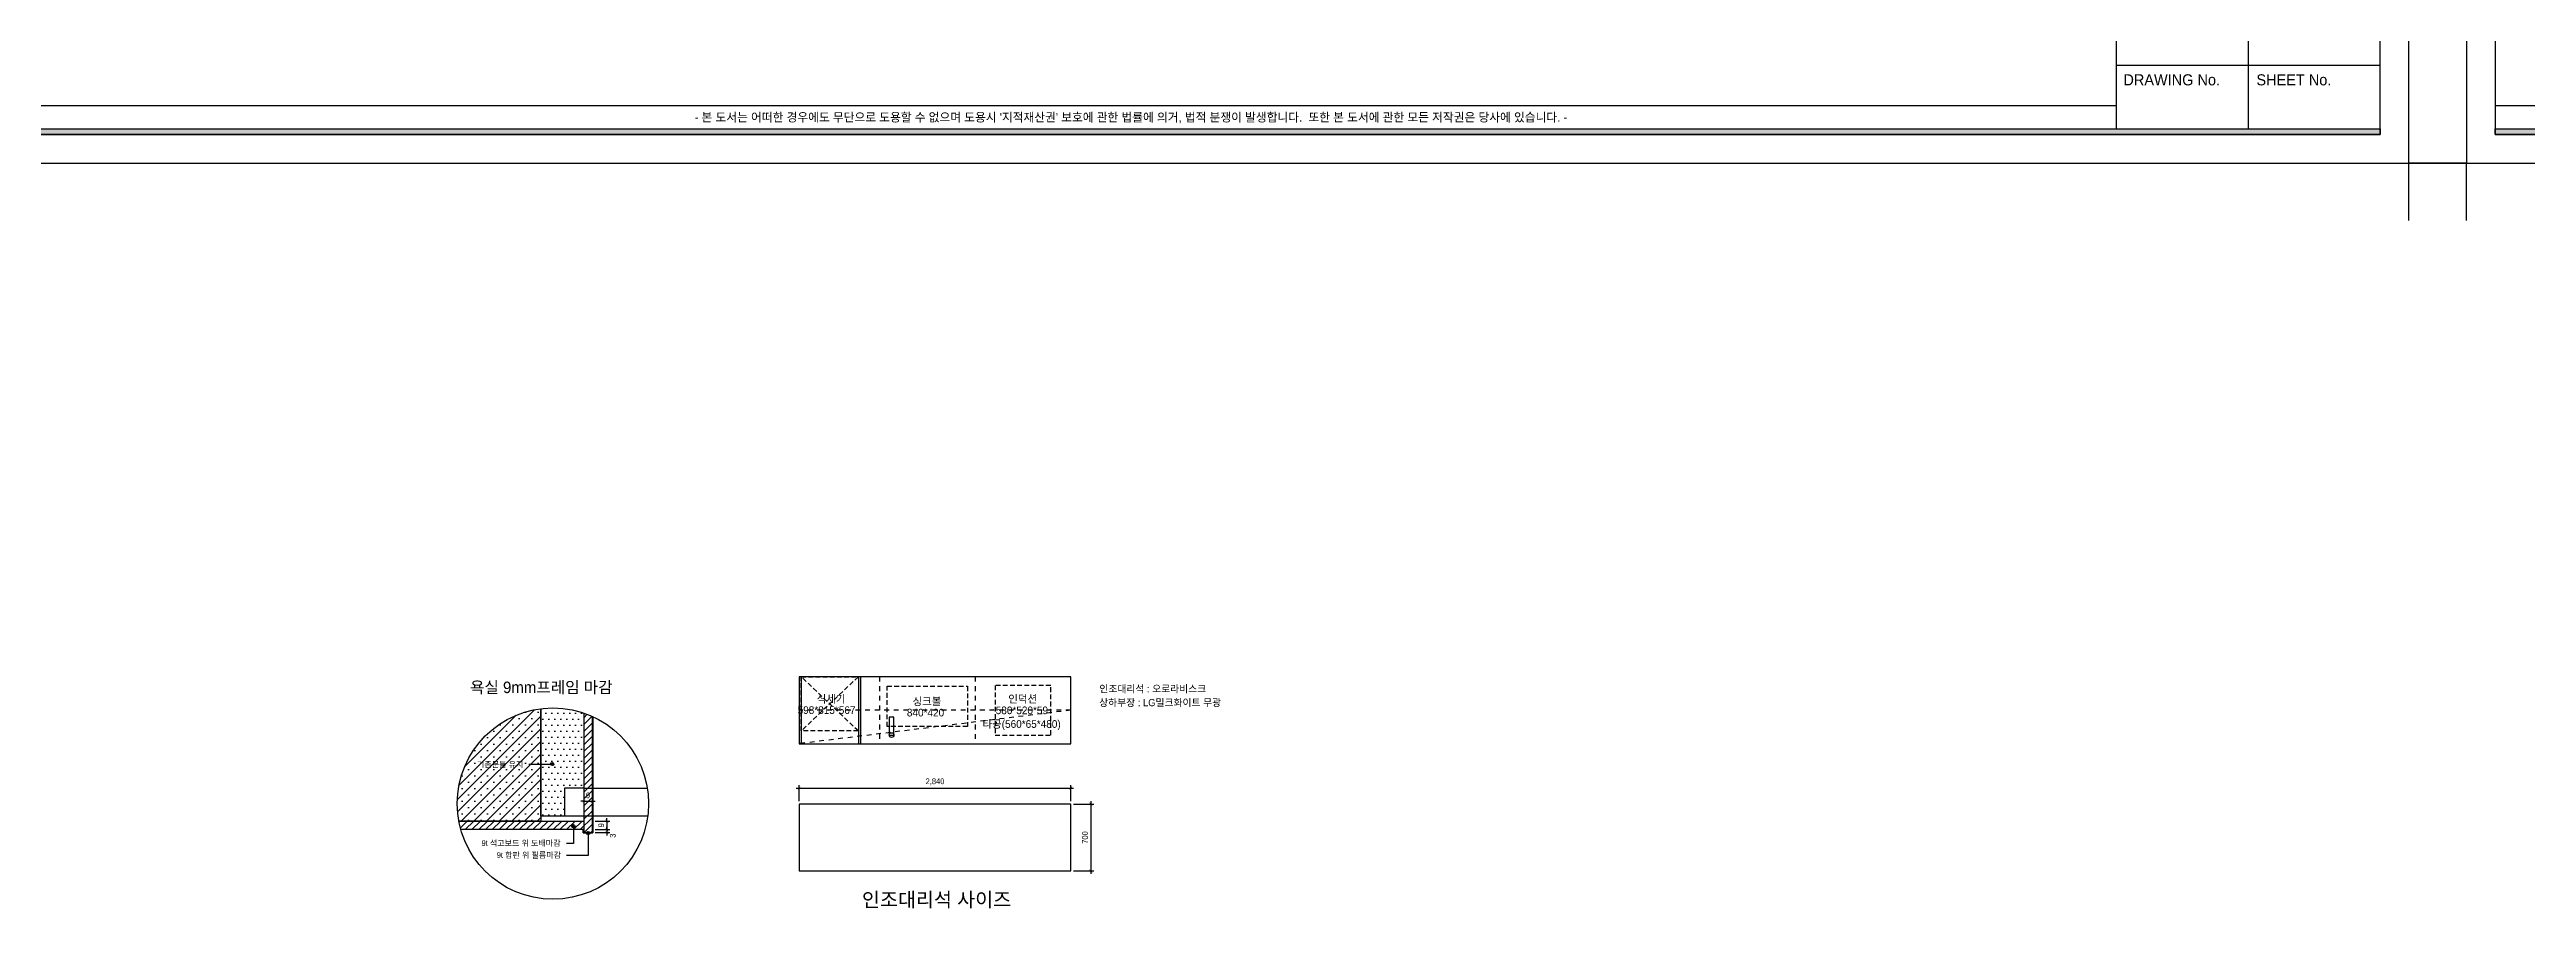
# Model space of a CAD drawing. Header units: inches. Extents: x -192760 to -100777, y -168280 to -114728.
# Drawn here: x -165832 to -139932, y -162072 to -153095 of the extents above; entities that cross this region are included whole.
import ezdxf
from ezdxf.enums import TextEntityAlignment as Align

# ---------------------------------------------------------------- set-up
doc = ezdxf.new("R2010")
doc.units = ezdxf.units.IN
doc.header["$LTSCALE"] = 50
doc.header["$MEASUREMENT"] = 0
doc.linetypes.add('DASHEDX2', pattern=[1.5, 1, -0.5])
doc.linetypes.add('HID2', pattern=[1, 0.5, -0.5])
for name, color, linetype in [('0-ELC TEXT', 7, 'Continuous'), ('06-FUR', 6, 'Continuous'), ('3.기호.계단선', 30, 'Continuous'), ('_LIBR', 4, 'Continuous'), ('F-SYM', 7, 'Continuous'), ('FORM(YOURNAME)-11', 1, 'Continuous'), ('RC-LIGHT', 7, 'Continuous'), ('도면층2', 2, 'Continuous')]:
    doc.layers.add(name, color=color, linetype=linetype)
doc.styles.add('HY 울릉도 L', font='')
doc.styles.add('YOURNAME', font='HY울릉도M.TTF')
doc.styles.add('코레일둥고', font='Korail_Round_Gothic_Medium.ttf')
doc.styles.get('HY 울릉도 L').set_extended_font_data('HY울릉도L')
doc.dimstyles.new('30', dxfattribs={"dimscale": 30, "dimtxt": 2, "dimasz": 1, "dimexe": 1, "dimexo": 1, "dimgap": 1, "dimtad": 1, "dimdec": 0, "dimrnd": 0.05, "dimdsep": 46, "dimlunit": 6, "dimtxsty": 'HY 울릉도 L', "dimblk": 'ARCHTICK', "dimcen": 2.5, "dimdle": 1, "dimclrd": 133, "dimclre": 133, "dimclrt": 30, "dimadec": 0, "dimazin": 0, "dimtfac": 1, "dimtdec": 0, "dimtix": 1, "dimtmove": 2, "dimatfit": 3, "dimldrblk": 'ARCHTICK', "dimfxl": 0, "dimlwd": -1, "dimlwe": -1, "dimarcsym": 0})

# ---------------------------------------------------------------- blocks, each defined once
blk = doc.blocks.new('FORM-PLAN')
at = {"layer": 'FORM(YOURNAME)-11'}
h = blk.add_hatch(color=256, dxfattribs=at)
h.dxf.hatch_style = 1
h.paths.add_polyline_path([(-71444, 55115), (10556, 55115), (10556, 54915), (-71444, 54915)])
h.paths.add_polyline_path([(-71444, -2085), (10556, -2085), (10556, -2285), (-71444, -2285)])
at = {"layer": 'Defpoints', "color": 158}
for p, q in [((1346, 54915), (1346, -2085)), ((1346, -1285), (-71444, -1285))]:
    blk.add_line(p, q, dxfattribs=at)
blk.add_lwpolyline([(-71444, -2285), (10556, -2285), (10556, 55115), (-71444, 55115)], close=True, dxfattribs=at)
at = {"layer": 'Defpoints', "color": 1}
for points in [[(-72444, -5285), (-72444, -3285), (-74444, -3285)], [(11556, -5285), (11556, -3285), (13556, -3285)]]:
    blk.add_lwpolyline(points, dxfattribs=at)
at = {"layer": 'FORM(YOURNAME)-11', "color": 14}
for p, q in [((5951, 2388), (5951, -2085)), ((1346, 136), (10556, 136))]:
    blk.add_line(p, q, dxfattribs=at)
at = {"layer": 'FORM(YOURNAME)-11', "color": 250}
blk.add_lwpolyline([(-72444, -3285), (11556, -3285), (11556, 56115), (-72444, 56115)], close=True, dxfattribs=at)
at = {"layer": 'FORM(YOURNAME)-11'}
blk.add_lwpolyline([(-71444, -2085), (10556, -2085), (10556, -2285), (-71444, -2285)], close=True, dxfattribs=at)
at = {"layer": 'FORM(YOURNAME)-11', "color": 14, "style": 'YOURNAME'}
for s, height, p in [('DRAWING No.', 386.14, (1603, -379)), ('SHEET No.', 386.1, (6240, -379))]:
    blk.add_text(s, height=height, dxfattribs=at).set_placement(p, align=Align.MIDDLE_LEFT)
at = {"layer": 'FORM(YOURNAME)-11', "color": 1, "style": 'YOURNAME'}
blk.add_text("- 본 도서는 어떠한 경우에도 무단으로 도용할 수 없으며 도용시 '지적재산권' 보호에 관한 법률에 의거, 법적 분쟁이 발생합니다.  또한 본 도서에 관한 모든 저작권은 당사에 있습니다. -", height=300, dxfattribs=at).set_placement((-32990, -1685), align=Align.MIDDLE_CENTER)
at = {"layer": 'FORM(YOURNAME)-11', "color": 3, "style": 'YOURNAME'}
for tag, height, p in [('1', 450, (9905, 18188)), ('2', 450, (9905, 17544)), ('3', 450, (9905, 16257)), ('4', 450, (9905, 14326)), ('5', 515, (9905, 12009)), ('6', 515, (9905, 9757)), ('7', 515, (9905, 7504)), ('8', 515, (9905, 5252)), ('9', 515, (9905, 2999)), ('10', 515, (5655, 811)), ('11', 515, (9905, 747)), ('12', 515, (5655, -1441)), ('13', 515, (9905, -1441))]:
    blk.add_attdef(tag, text='', height=height, dxfattribs=at).set_placement(p, align=Align.MIDDLE_RIGHT)
blk = doc.blocks.new('*U428')
at = {"layer": 'F-SYM', "xscale": 0.3, "yscale": 0.3, "zscale": 0.3}
blk.add_blockref('FORM-PLAN', (-144627, -153298), dxfattribs=at)
blk = doc.blocks.new('_ArchTick')
at = {"color": 0, "linetype": 'ByBlock', "const_width": 0.15}
blk.add_lwpolyline([(-0.5, -0.5), (0.5, 0.5)], dxfattribs=at)
blk = doc.blocks.new('*D246')
at = {"layer": 'Defpoints', "color": 0}
for p in [(-160246, -160952), (-160156, -160952), (-160156, -160952)]:
    blk.add_point(p, dxfattribs=at)
at = {"layer": 'RC-LIGHT', "color": 133}
for p, q in [((-160246, -160952), (-160276, -160952)), ((-160246, -160952), (-160156, -160952)), ((-160156, -160952), (-160126, -160952))]:
    blk.add_line(p, q, dxfattribs=at)
at = {"layer": 'RC-LIGHT', "color": 133, "xscale": 30, "yscale": 30, "zscale": 30}
blk.add_blockref('_ArchTick', (-160246, -160952), dxfattribs=at)
at = {"layer": 'RC-LIGHT', "color": 133, "xscale": 30, "yscale": 30, "zscale": 30, "rotation": 180}
blk.add_blockref('_ArchTick', (-160156, -160952), dxfattribs=at)
at = {"layer": 'RC-LIGHT', "color": 30, "insert": (-160201, -160891), "char_height": 60, "attachment_point": 5, "style": 'HY 울릉도 L'}
blk.add_mtext('9', dxfattribs=at)
blk = doc.blocks.new('*D247')
at = {"layer": 'Defpoints', "color": 0}
for p in [(-160156, -161249), (-160156, -161279), (-160004, -161279)]:
    blk.add_point(p, dxfattribs=at)
at = {"layer": 'RC-LIGHT', "color": 133}
for p, q in [((-160126, -161249), (-159974, -161249)), ((-160126, -161279), (-159974, -161279)), ((-160004, -161249), (-160004, -161219)), ((-160004, -161249), (-160004, -161279)), ((-160004, -161279), (-160004, -161309))]:
    blk.add_line(p, q, dxfattribs=at)
at = {"layer": 'RC-LIGHT', "color": 133, "xscale": 30, "yscale": 30, "zscale": 30}
for p, rotation in [((-160004, -161249), 270), ((-160004, -161279), 90)]:
    blk.add_blockref('_ArchTick', p, dxfattribs=dict(at, rotation=rotation))
at = {"layer": 'RC-LIGHT', "color": 30, "insert": (-159942, -161312), "char_height": 60, "attachment_point": 5, "rotation": 90, "style": 'HY 울릉도 L'}
blk.add_mtext('3', dxfattribs=at)
blk = doc.blocks.new('*D248')
at = {"layer": 'Defpoints', "color": 0}
for p in [(-160156, -161159), (-160156, -161249), (-160004, -161249)]:
    blk.add_point(p, dxfattribs=at)
at = {"layer": 'RC-LIGHT', "color": 133}
for p, q in [((-160126, -161159), (-159974, -161159)), ((-160126, -161249), (-159974, -161249)), ((-160004, -161159), (-160004, -161129)), ((-160004, -161159), (-160004, -161249)), ((-160004, -161249), (-160004, -161279))]:
    blk.add_line(p, q, dxfattribs=at)
at = {"layer": 'RC-LIGHT', "color": 133, "xscale": 30, "yscale": 30, "zscale": 30}
for p, rotation in [((-160004, -161159), 270), ((-160004, -161249), 90)]:
    blk.add_blockref('_ArchTick', p, dxfattribs=dict(at, rotation=rotation))
at = {"layer": 'RC-LIGHT', "color": 30, "insert": (-160064, -161204), "char_height": 60, "attachment_point": 5, "rotation": 90, "style": 'HY 울릉도 L'}
blk.add_mtext('9', dxfattribs=at)
blk = doc.blocks.new('*D257')
at = {"layer": 'Defpoints', "color": 0}
for p in [(-155153, -160815), (-157993, -160981), (-155153, -160981)]:
    blk.add_point(p, dxfattribs=at)
at = {"layer": 'RC-LIGHT', "color": 133}
for p, q in [((-158023, -160815), (-155123, -160815)), ((-157993, -160951), (-157993, -160785)), ((-155153, -160951), (-155153, -160785))]:
    blk.add_line(p, q, dxfattribs=at)
at = {"layer": 'RC-LIGHT', "color": 133, "xscale": 30, "yscale": 30, "zscale": 30, "rotation": 180}
blk.add_blockref('_ArchTick', (-157993, -160815), dxfattribs=at)
at = {"layer": 'RC-LIGHT', "color": 133, "xscale": 30, "yscale": 30, "zscale": 30}
blk.add_blockref('_ArchTick', (-155153, -160815), dxfattribs=at)
at = {"layer": 'RC-LIGHT', "color": 30, "insert": (-156573, -160749), "char_height": 60, "attachment_point": 5, "style": 'HY 울릉도 L'}
blk.add_mtext('2,840', dxfattribs=at)
blk = doc.blocks.new('*D258')
at = {"layer": 'Defpoints', "color": 0}
for p in [(-155153, -160981), (-155153, -161681), (-154943, -161681)]:
    blk.add_point(p, dxfattribs=at)
at = {"layer": 'RC-LIGHT', "color": 133}
for p, q in [((-155123, -160981), (-154913, -160981)), ((-154943, -160951), (-154943, -161711)), ((-155123, -161681), (-154913, -161681))]:
    blk.add_line(p, q, dxfattribs=at)
at = {"layer": 'RC-LIGHT', "color": 133, "xscale": 30, "yscale": 30, "zscale": 30}
for p, rotation in [((-154943, -160981), 90), ((-154943, -161681), 270)]:
    blk.add_blockref('_ArchTick', p, dxfattribs=dict(at, rotation=rotation))
at = {"layer": 'RC-LIGHT', "color": 30, "insert": (-155004, -161331), "char_height": 60, "attachment_point": 5, "rotation": 90, "style": 'HY 울릉도 L'}
blk.add_mtext('700', dxfattribs=at)
blk = doc.blocks.new('*U430')
at = {"layer": 'F-SYM', "xscale": 0.3, "yscale": 0.3, "zscale": 0.3}
blk.add_blockref('FORM-PLAN', (-118827, -153298), dxfattribs=at)

msp = doc.modelspace()

# ---------------------------------------------------------------- hatches: boundary and pattern name
at = {"layer": '0-ELC TEXT'}
h = msp.add_hatch(color=256, dxfattribs=at)
h.dxf.hatch_style = 1
edge = h.paths.add_edge_path()
edge.add_arc((-160576.9, -160563), 16.8, 0, 360, ccw=False)
h = msp.add_hatch(color=256, dxfattribs=at)
h.dxf.hatch_style = 1
edge = h.paths.add_edge_path()
edge.add_arc((-160354.2, -161212.8), 16.8, 0, 360, ccw=False)
h = msp.add_hatch(color=256, dxfattribs=at)
h.dxf.hatch_style = 1
edge = h.paths.add_edge_path()
edge.add_arc((-160199.4, -161284.5), 16.8, 0, 360, ccw=False)
at = {"layer": '3.기호.계단선'}
h = msp.add_hatch(dxfattribs=at)
h.set_pattern_fill('SACNCR', color=8, scale=1000)
h.set_pattern_definition([(45, (34107.05, -658.05), (-66.29126, 66.29126), []), (45, (34173.345, -658.05), (-66.29126, 66.29126), [0, -93.75])])
h.paths.add_polyline_path([(-160695.8, -159984.5, 0.3772993), (-161568.5, -160976.3, 0.0458708), (-161551.7, -161158.7), (-160695.8, -161158.7)])
h = msp.add_hatch(dxfattribs=at)
h.set_pattern_fill('_USER', color=256, scale=50, angle=45, pattern_type=0)
h.set_pattern_definition([(45, (34107.054, -658.05), (-35.355339, 35.355339), [])])
h.paths.add_polyline_path([(-160155.8, -161108.6), (-160245.8, -161108.6), (-160245.8, -161248.7), (-160245.8, -161278.7), (-160155.8, -161278.7)])
h.paths.add_polyline_path([(-160155.8, -160814.1), (-160245.8, -160814.1), (-160245.8, -161108.6), (-160155.8, -161108.6)])
h.paths.add_polyline_path([(-160155.8, -160065.5, 0.0242135), (-160245.8, -160029.8), (-160245.8, -160814.1), (-160155.8, -160814.1)])
h.paths.add_polyline_path([(-160245.8, -161158.7), (-161551.7, -161158.7, 0.0231186), (-161530.7, -161248.7), (-160245.8, -161248.7)])
h = msp.add_hatch(dxfattribs=at)
h.set_pattern_fill('ANSI31', color=256)
h.set_pattern_definition([(45, (34107.0538, -658.05048), (-0.08838834765, 0.08838834765), [])])
h.paths.add_polyline_path([(-160245.8, -161248.7), (-160245.8, -161278.7), (-160155.8, -161278.7), (-160155.8, -160065.5), (-160150.8, -160067.7), (-160150.8, -161278.7), (-160150.8, -161283.7), (-160250.8, -161283.7), (-160250.8, -161248.7)])
at = {"layer": '_LIBR', "linetype": 'Continuous'}
h = msp.add_hatch(dxfattribs=at)
h.set_pattern_fill('DOTS', color=256, scale=1000)
h.set_pattern_definition([(0, (34107.054, -658.05), (31.25, 62.5), [0, -62.5])])
h.paths.add_polyline_path([(-160245.8, -160029.8, 0.1145538), (-160695.8, -159984.5), (-160695.8, -161108.6), (-160445.8, -161108.6), (-160445.8, -160814.1), (-160245.8, -160814.1)])

# ---------------------------------------------------------------- linework, layer by layer
at = {"layer": '0-ELC TEXT'}
for centre in [(-160576.9, -160563), (-160354.2, -161212.8), (-160199.4, -161284.5)]:
    msp.add_circle(centre, 16.8, dxfattribs=at)
at = {"layer": '06-FUR'}
for p, q in [((-157973.4, -159650.5), (-157973.4, -160350.5)), ((-157373.4, -159650.5), (-157373.4, -160350.5)), ((-157353.4, -159650.5), (-157353.4, -160350.5))]:
    msp.add_line(p, q, dxfattribs=at)
at = {"layer": '06-FUR', "color": 7, "linetype": 'DASHEDX2'}
for p, q in [((-157374.4, -160217.5), (-157972.4, -159650.5)), ((-157374.4, -159650.5), (-157972.4, -160217.5))]:
    msp.add_line(p, q, dxfattribs=at)
at = {"layer": '06-FUR', "linetype": 'HID2', "ltscale": 2}
for p, q in [((-157153.4, -159650.5), (-157153.4, -160350.5)), ((-156153.4, -159650.5), (-156153.4, -160350.5)), ((-155153.4, -160000.5), (-157993.4, -160350.5))]:
    msp.add_line(p, q, dxfattribs=at)
at = {"layer": '06-FUR'}
for points in [[(-155153.4, -159650.5), (-157993.4, -159650.5), (-157993.4, -160350.5), (-155153.4, -160350.5)], [(-155153.4, -160980.9), (-157993.4, -160980.9), (-157993.4, -161680.9), (-155153.4, -161680.9)]]:
    msp.add_lwpolyline(points, close=True, dxfattribs=at)
at = {"layer": '06-FUR', "color": 7, "linetype": 'DASHEDX2'}
for points in [[(-157374.4, -160217.5), (-157972.4, -160217.5), (-157972.4, -159650.5), (-157374.4, -159650.5)], [(-156233.4, -160170.5), (-157073.4, -160170.5), (-157073.4, -159750.5), (-156233.4, -159750.5)], [(-155943.4, -160260.5), (-155363.4, -160260.5), (-155363.4, -159740.5), (-155943.4, -159740.5)]]:
    msp.add_lwpolyline(points, close=True, dxfattribs=at)
at = {"layer": '06-FUR', "linetype": 'HID2', "ltscale": 2}
msp.add_lwpolyline([(-157993.4, -160350.5), (-155153.4, -160350.5), (-155153.4, -160000.5), (-157993.4, -160000.5)], close=True, dxfattribs=at)
at = {"layer": '3.기호.계단선'}
for points in [[(-160245.8, -160029.8), (-160245.8, -161248.7), (-160245.8, -161278.7), (-160155.8, -161278.7), (-160155.8, -160065.5)], [(-161551.7, -161158.7), (-160245.8, -161158.7), (-160245.8, -161248.7), (-161530.7, -161248.7)]]:
    msp.add_lwpolyline(points, dxfattribs=at)
at = {"layer": '_LIBR', "linetype": 'Continuous'}
for p, q in [((-160245.8, -160814.1), (-159581.7, -160814.1)), ((-159577.2, -161108.6), (-160445.8, -161108.6))]:
    msp.add_line(p, q, dxfattribs=at)
msp.add_lwpolyline([(-160245.8, -160029.8), (-160245.8, -160814.1), (-160445.8, -160814.1), (-160445.8, -161108.6), (-160695.8, -161108.6), (-160695.8, -159984.5)], dxfattribs=at)
at = {"layer": 'RC-LIGHT'}
for points in [[(-160245.8, -161248.7), (-160245.8, -161278.7), (-160155.8, -161278.7), (-160155.8, -160065.5), (-160150.8, -160067.7), (-160150.8, -161278.7), (-160150.8, -161283.7), (-160250.8, -161283.7), (-160250.8, -161248.7), (-160245.8, -161248.7)], [(-160819, -160563), (-160576.9, -160563)], [(-160354.2, -161212.8), (-160354.2, -161394.7), (-160425.6, -161394.7)], [(-160199.4, -161284.5), (-160199.4, -161520.3), (-160425.6, -161520.3)]]:
    msp.add_lwpolyline(points, dxfattribs=at)
msp.add_lwpolyline([(-157051.2, -160260.5), (-157003.2, -160260.5), (-157003.2, -160072.5), (-157051.2, -160072.5)], close=True, dxfattribs=at)
for centre, radius in [((-160568.5, -160976.3), 1000), ((-157027.2, -160260.5), 24)]:
    msp.add_circle(centre, radius, dxfattribs=at)
at = {"layer": '도면층2'}
for p, q in [((-160695.8, -159984.5), (-160695.8, -161158.7)), ((-160695.8, -161158.7), (-161551.7, -161158.7))]:
    msp.add_line(p, q, dxfattribs=at)

# ---------------------------------------------------------------- block references
at = {"layer": '3.기호.계단선'}
for name in ['*U428', '*U430']:
    msp.add_blockref(name, (0, 0), dxfattribs=at)

# ---------------------------------------------------------------- texts
at = {"layer": '0-ELC TEXT', "style": '코레일둥고'}
for s, height, p in [('욕실 9mm프레임 마감', 120, (-161435, -159821.4)), ('기존문틀 유지', 60, (-161362.3, -160597.9)), ('9t 석고보드 위 도배마감', 60, (-161314.7, -161419.1)), ('9t 합판 위 필름마감', 60, (-161155.7, -161544.7))]:
    msp.add_text(s, height=height, dxfattribs=at).set_placement(p)
at = {"layer": '06-FUR', "color": 7, "linetype": 'DASHEDX2', "style": '코레일둥고'}
for s, p in [('598*815*567', (-158009.8, -160039.3)), ('식세기', (-157810.6, -159922.8)), ('840*420', (-156867, -160065.5)), ('싱크볼', (-156807.9, -159949.1)), ('580*520*59', (-155938.1, -160041.9)), ('인덕션', (-155807, -159922.8)), ('타공(560*65*480)', (-156076, -160184.6))]:
    msp.add_text(s, height=80, dxfattribs=at).set_placement(p)
at = {"layer": '3.기호.계단선', "style": '코레일둥고'}
for s, height, p in [('인조대리석 : 오로라비스크', 75, (-154295.7, -159814.3)), ('상하부장 : LG밀크화이트 무광', 75, (-154218.7, -159958.3)), ('인조대리석 사이즈', 150, (-156556.7, -162056.2))]:
    msp.add_text(s, height=height, dxfattribs=at).set_placement(p, align=Align.CENTER)

# ---------------------------------------------------------------- dimensions: what is measured, and where the dimension line sits
at = {"layer": 'RC-LIGHT'}
dim = msp.add_linear_dim(base=(-155153.4, -160815), p1=(-157993.4, -160980.9), p2=(-155153.4, -160980.9), dimstyle='30', override={"dimfxl": 1.25, "dimarcsym": 2}, dxfattribs=at)
dim.commit()
dim.dimension.update_dxf_attribs({"geometry": '*D257', "text_midpoint": (-156573.4, -160749)})
dim = msp.add_linear_dim(base=(-160155.8, -160952.2), p1=(-160245.8, -160952.2), p2=(-160155.8, -160952.2), text='9', dimstyle='30', override={"dimfxl": 1.25, "dimarcsym": 2}, dxfattribs=at)
dim.commit()
dim.dimension.update_dxf_attribs({"geometry": '*D246', "text_midpoint": (-160200.8, -160891.4)})
dim = msp.add_linear_dim(base=(-154942.6, -161680.9), p1=(-155153.4, -160980.9), p2=(-155153.4, -161680.9), angle=90, dimstyle='30', override={"dimfxl": 1.25, "dimarcsym": 2}, dxfattribs=at)
dim.commit()
dim.dimension.update_dxf_attribs({"geometry": '*D258', "text_midpoint": (-155003.9, -161330.9)})
dim = msp.add_linear_dim(base=(-160003.7, -161248.7), p1=(-160155.8, -161158.7), p2=(-160155.8, -161248.7), angle=90, text='9', dimstyle='30', override={"dimfxl": 1.25, "dimarcsym": 2}, dxfattribs=at)
dim.commit()
dim.dimension.update_dxf_attribs({"geometry": '*D248', "text_midpoint": (-160064.4, -161203.7)})
dim = msp.add_linear_dim(base=(-160003.7, -161278.7), p1=(-160155.8, -161248.7), p2=(-160155.8, -161278.7), angle=90, text='3', dimstyle='30', override={"dimfxl": 1.25, "dimarcsym": 2}, dxfattribs=at)
dim.commit()
dim.dimension.update_dxf_attribs({"geometry": '*D247', "text_midpoint": (-159942.3, -161311.8), "dimtype": 160})

doc.saveas('drawing.dxf')
